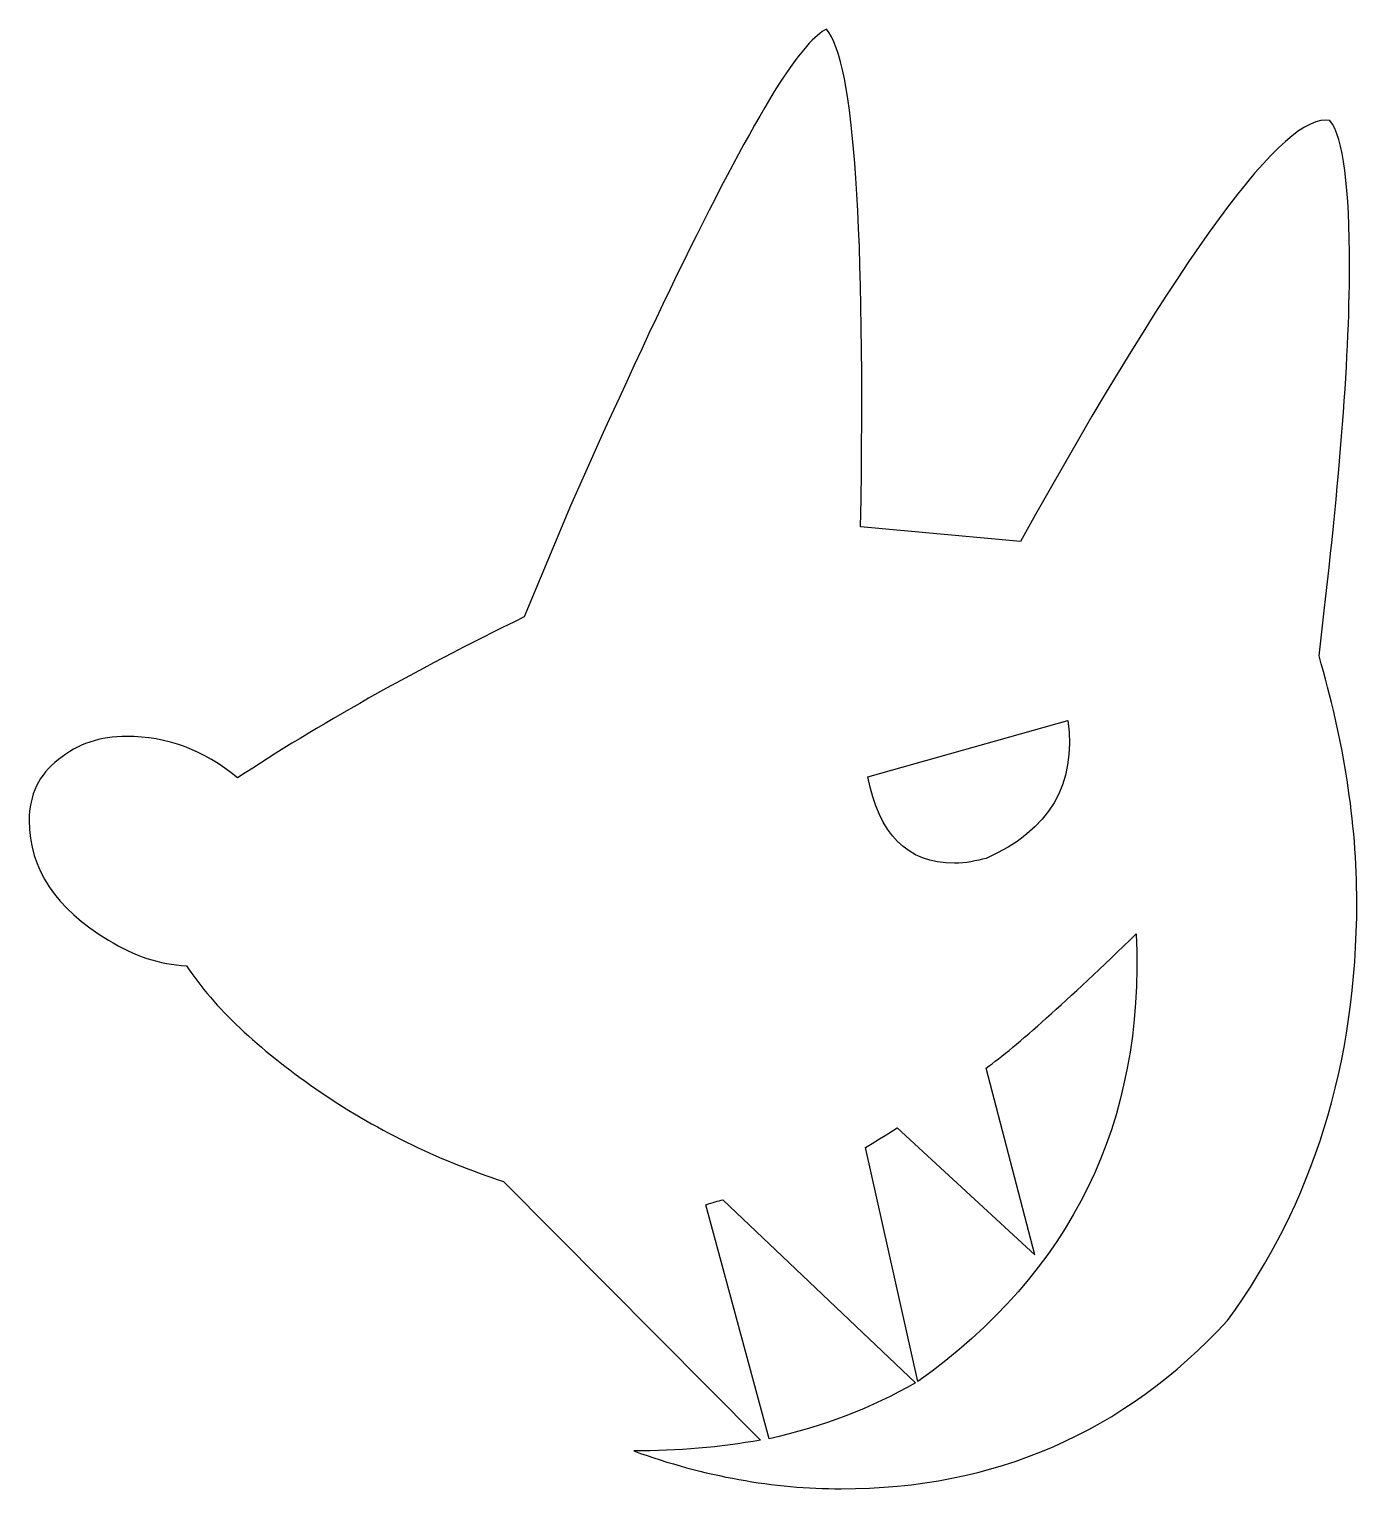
# Model space of a CAD drawing. Header units: centimetres. Extents: x -9.5 to 9.5, y -10.5 to 10.5.
import ezdxf

# ---------------------------------------------------------------- set-up
doc = ezdxf.new("R2010")
doc.units = ezdxf.units.CM
doc.header["$MEASUREMENT"] = 0
doc.layers.add('Layer 1', color=7, linetype='Continuous')

msp = doc.modelspace()

# ---------------------------------------------------------------- linework, layer by layer
at = {"layer": 'Layer 1'}
for points, knots in [([(9.5243, -2.05551), (9.5243, -4.36442), (8.89464, -6.37579), (7.67021, -8.05502), (7.67021, -8.05502), (6.18338, -9.66403), (4.32929, -10.46879), (2.12528, -10.46879), (2.12528, -10.46879), (1.16325, -10.46879), (0.16633, -10.29369), (-0.8484, -9.92642), (-0.8484, -9.92642), (-0.21874, -9.92642), (0.39358, -9.87422), (0.97082, -9.76936), (0.97082, -9.76936), (0.97082, -9.76936), (-2.7198, -6.0607), (-2.7198, -6.0607), (-2.7198, -6.0607), (-3.68206, -5.74611), (-4.57413, -5.30862), (-5.41352, -4.73167), (-5.41352, -4.73167), (-6.23582, -4.15419), (-6.86547, -3.57721), (-7.26783, -2.96465), (-7.26783, -2.96465), (-7.65264, -2.94756), (-8.01991, -2.82516), (-8.38718, -2.59738), (-8.38718, -2.59738), (-9.13949, -2.14282), (-9.5243, -1.58294), (-9.5243, -0.88351), (-9.5243, -0.88351), (-9.5243, -0.51624), (-9.38431, -0.21874), (-9.10435, -0.00853), (-9.10435, -0.00853), (-8.82463, 0.21875), (-8.50959, 0.32363), (-8.12476, 0.32363), (-8.12476, 0.32363), (-7.54778, 0.32363), (-7.02298, 0.13099), (-6.53308, -0.27092), (-6.53308, -0.27092), (-5.39619, 0.48116), (-4.03176, 1.25078), (-2.42254, 2.03797), (-2.42254, 2.03797), (-2.42254, 2.03797), (-1.75801, 3.62944), (-1.75801, 3.62944), (-1.75801, 3.62944), (-0.46359, 6.55089), (0.53355, 8.56228), (1.23321, 9.68162), (1.23321, 9.68162), (1.53071, 10.13662), (1.75801, 10.39904), (1.91554, 10.46878), (1.91554, 10.46878), (2.31765, 9.99666), (2.47519, 7.61755), (2.4052, 3.33239), (2.4052, 3.33239), (2.4052, 3.33239), (4.69657, 3.12218), (4.69657, 3.12218), (4.69657, 3.12218), (7.02302, 7.2854), (8.49228, 9.29679), (9.13951, 9.15682), (9.13951, 9.15682), (9.33189, 8.91197), (9.41944, 8.19501), (9.41944, 7.05812), (9.41944, 7.05812), (9.41944, 5.67591), (9.26193, 3.82205), (8.98222, 1.47806), (8.98222, 1.47806), (9.33189, 0.28849), (9.5243, -0.90108), (9.5243, -2.05551)], [0, 0, 0, 0, 0.04347826, 0.04347826, 0.04347826, 0.04347826, 0.08695652, 0.08695652, 0.08695652, 0.08695652, 0.13043478, 0.13043478, 0.13043478, 0.13043478, 0.17391304, 0.17391304, 0.17391304, 0.17391304, 0.2173913, 0.2173913, 0.2173913, 0.2173913, 0.26086957, 0.26086957, 0.26086957, 0.26086957, 0.30434783, 0.30434783, 0.30434783, 0.30434783, 0.34782609, 0.34782609, 0.34782609, 0.34782609, 0.39130435, 0.39130435, 0.39130435, 0.39130435, 0.43478261, 0.43478261, 0.43478261, 0.43478261, 0.47826087, 0.47826087, 0.47826087, 0.47826087, 0.52173913, 0.52173913, 0.52173913, 0.52173913, 0.56521739, 0.56521739, 0.56521739, 0.56521739, 0.60869565, 0.60869565, 0.60869565, 0.60869565, 0.65217391, 0.65217391, 0.65217391, 0.65217391, 0.69565217, 0.69565217, 0.69565217, 0.69565217, 0.73913043, 0.73913043, 0.73913043, 0.73913043, 0.7826087, 0.7826087, 0.7826087, 0.7826087, 0.82608696, 0.82608696, 0.82608696, 0.82608696, 0.86956522, 0.86956522, 0.86956522, 0.86956522, 0.91304348, 0.91304348, 0.91304348, 0.91304348, 1, 1, 1, 1]), ([(2.51009, -0.25385), (2.66762, -1.07567), (3.07, -1.49562), (3.75207, -1.49562), (3.75207, -1.49562), (3.90936, -1.49562), (4.06687, -1.46051), (4.20686, -1.4254), (4.20686, -1.4254), (5.11647, -1.0235), (5.50128, -0.35873), (5.37886, 0.55088), (5.37886, 0.55088), (5.37886, 0.55088), (2.51009, -0.25385), (2.51009, -0.25385)], [0, 0, 0, 0, 0.2, 0.2, 0.2, 0.2, 0.4, 0.4, 0.4, 0.4, 0.6, 0.6, 0.6, 0.6, 1, 1, 1, 1]), ([(6.35824, -2.51009), (5.36132, -3.47235), (4.64411, -4.1191), (4.20686, -4.43417), (4.20686, -4.43417), (4.20686, -4.43417), (4.9065, -7.11032), (4.9065, -7.11032), (4.9065, -7.11032), (4.9065, -7.11032), (2.92998, -5.2911), (2.92998, -5.2911), (2.92998, -5.2911), (2.7376, -5.41352), (2.59758, -5.50129), (2.47519, -5.57106), (2.47519, -5.57106), (2.47519, -5.57106), (3.22727, -8.92955), (3.22727, -8.92955), (3.22727, -8.92955), (5.4313, -7.35517), (6.48064, -5.22133), (6.35824, -2.51009)], [0, 0, 0, 0, 0.14285714, 0.14285714, 0.14285714, 0.14285714, 0.28571429, 0.28571429, 0.28571429, 0.28571429, 0.42857143, 0.42857143, 0.42857143, 0.42857143, 0.57142857, 0.57142857, 0.57142857, 0.57142857, 0.71428571, 0.71428571, 0.71428571, 0.71428571, 1, 1, 1, 1]), ([(3.1924, -8.94708), (3.1924, -8.94708), (0.42848, -6.32313), (0.42848, -6.32313), (0.42848, -6.32313), (0.35871, -6.34067), (0.28873, -6.35824), (0.18363, -6.39335), (0.18363, -6.39335), (0.18363, -6.39335), (1.09324, -9.75181), (1.09324, -9.75181), (1.09324, -9.75181), (1.86286, -9.57671), (2.5625, -9.31433), (3.1924, -8.94708)], [0, 0, 0, 0, 0.2, 0.2, 0.2, 0.2, 0.4, 0.4, 0.4, 0.4, 0.6, 0.6, 0.6, 0.6, 1, 1, 1, 1])]:
    msp.add_open_spline(points, degree=3, knots=knots, dxfattribs=at)

doc.saveas('drawing.dxf')
